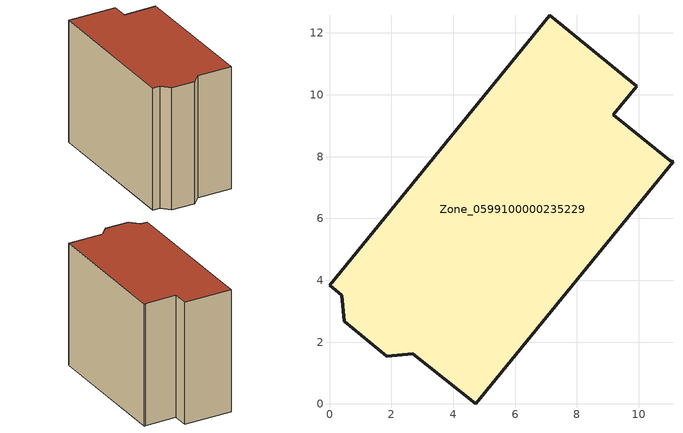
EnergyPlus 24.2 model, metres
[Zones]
Zone_0599100000235229
 floor ground (C_G): 11.02,7.87 11.11,7.83 4.73,0 2.69,1.63 1.85,1.54 0.48,2.67 0.4,3.52 0,3.84 7.13,12.58 9.93,10.28 9.17,9.35 z0
 wall outside (C_F): 0.48,2.67 1.85,1.54 2.69,1.63 4.73,0 11.11,7.83 11.02,7.87 9.17,9.35 9.93,10.28 7.13,12.58 0,3.84 0.4,3.52 0.48,2.67 z0:9.28
 roof outside (C_R): 7.13,12.58 0,3.84 0.4,3.52 0.48,2.67 1.85,1.54 2.69,1.63 4.73,0 11.11,7.83 11.02,7.87 9.17,9.35 9.93,10.28 z9.28
[BUILDING]
Pand.0599100000235229: North Axis=0; Terrain=City; Loads Convergence Tolerance Value=0.04; Temperature Convergence Tolerance Value=0.4; Solar Distribution=FullExterior; Maximum Number of Warmup Days=25; Minimum Number of Warmup Days=1
[Site:Location]
Rotterdam.The.Hague.AP_ZH_NLD Design_Conditions: Latitude=51.96; Longitude=4.45; Time Zone=1; Elevation=-4.5
[SITE:GROUNDTEMPERATURE:BUILDINGSURFACE]
18, 18, 18, 18, 18, 18, 18, 18, 18, 18, 18, 18
[MATERIAL] Thermal Absorptance=0.9; Solar Absorptance=0.7; Visible Absorptance=0.7
Name | Roughness | Thickness | Conductivity | Density | Specific Heat
G.TI.1946 | MediumSmooth | 0.15 | 1 | 540 | 1210
F.TI.1946 | Rough | 0.3 | 0.857143 | 1920 | 840
R.TI.1946 | MediumRough | 0.2 | 0.1 | 1500 | 1000
[CONSTRUCTION]
C_G: G.TI.1946
C_F: F.TI.1946
C_R: R.TI.1946
[ZONE]
Zone_0599100000235229: Type=1; Multiplier=1; Ceiling Height=Autocalculate; Volume=Autocalculate; Floor Area=autocalculate; Part of Total Floor Area=Yes
[ZONEINFILTRATION:DESIGNFLOWRATE]
Infil_Zone_0599100000235229: Zone or ZoneList or Space or SpaceList=Zone_0599100000235229; Schedule=AlwaysOn; Design Flow Rate Calculation Method=Flow/Area; Flow Rate per Floor Area=0.003; Constant Term Coefficient=1; Temperature Term Coefficient=0; Velocity Term Coefficient=0; Velocity Squared Term Coefficient=0
[HVACTEMPLATE:ZONE:IDEALLOADSAIRSYSTEM]
Zone_0599100000235229: Maximum Heating Supply Air Temperature=50; Minimum Cooling Supply Air Temperature=13; Maximum Heating Supply Air Humidity Ratio=0.0156; Minimum Cooling Supply Air Humidity Ratio=0.0077; Heating Limit=NoLimit; Cooling Limit=NoLimit; Dehumidification Control Type=ConstantSensibleHeatRatio; Cooling Sensible Heat Ratio=0.7; Dehumidification Setpoint=60; Humidification Control Type=None; Humidification Setpoint=30; Outdoor Air Method=None; Outdoor Air Flow Rate per Person=0.00944; Outdoor Air Flow Rate per Zone Floor Area=0; Outdoor Air Flow Rate per Zone=0; Demand Controlled Ventilation Type=None; Outdoor Air Economizer Type=NoEconomizer; Heat Recovery Type=None; Sensible Heat Recovery Effectiveness=0.7; Latent Heat Recovery Effectiveness=0.65
[ZONECONTROL:THERMOSTAT]
ThermostatControl_Zone_0599100000235229: Zone or ZoneList=Zone_0599100000235229; Control Type Schedule=DualSetpointControlType; Control 1=Thermostat_Zone_0599100000235229; Temperature Difference Between Cutout And Setpoint=0
[THERMOSTATSETPOINT:DUALSETPOINT]
Thermostat_Zone_0599100000235229: Heating Setpoint Temperature Schedule=HeatingSetpoint_Zone_0599100000235229; Cooling Setpoint Temperature Schedule=CoolingSetpoint_Zone_0599100000235229
[SCHEDULE:COMPACT]
HeatingSetpoint_Zone_0599100000235229: Through: 12/31, For: AllDays, Until: 24:00, 21
CoolingSetpoint_Zone_0599100000235229: Through: 12/31, For: AllDays, Until: 24:00, 24
DualSetpointControlType: Through: 12/31, For: AllDays, Until: 24:00, 4
AlwaysOn: Through: 12/31, For: AllDays, Until: 24:00, 1
